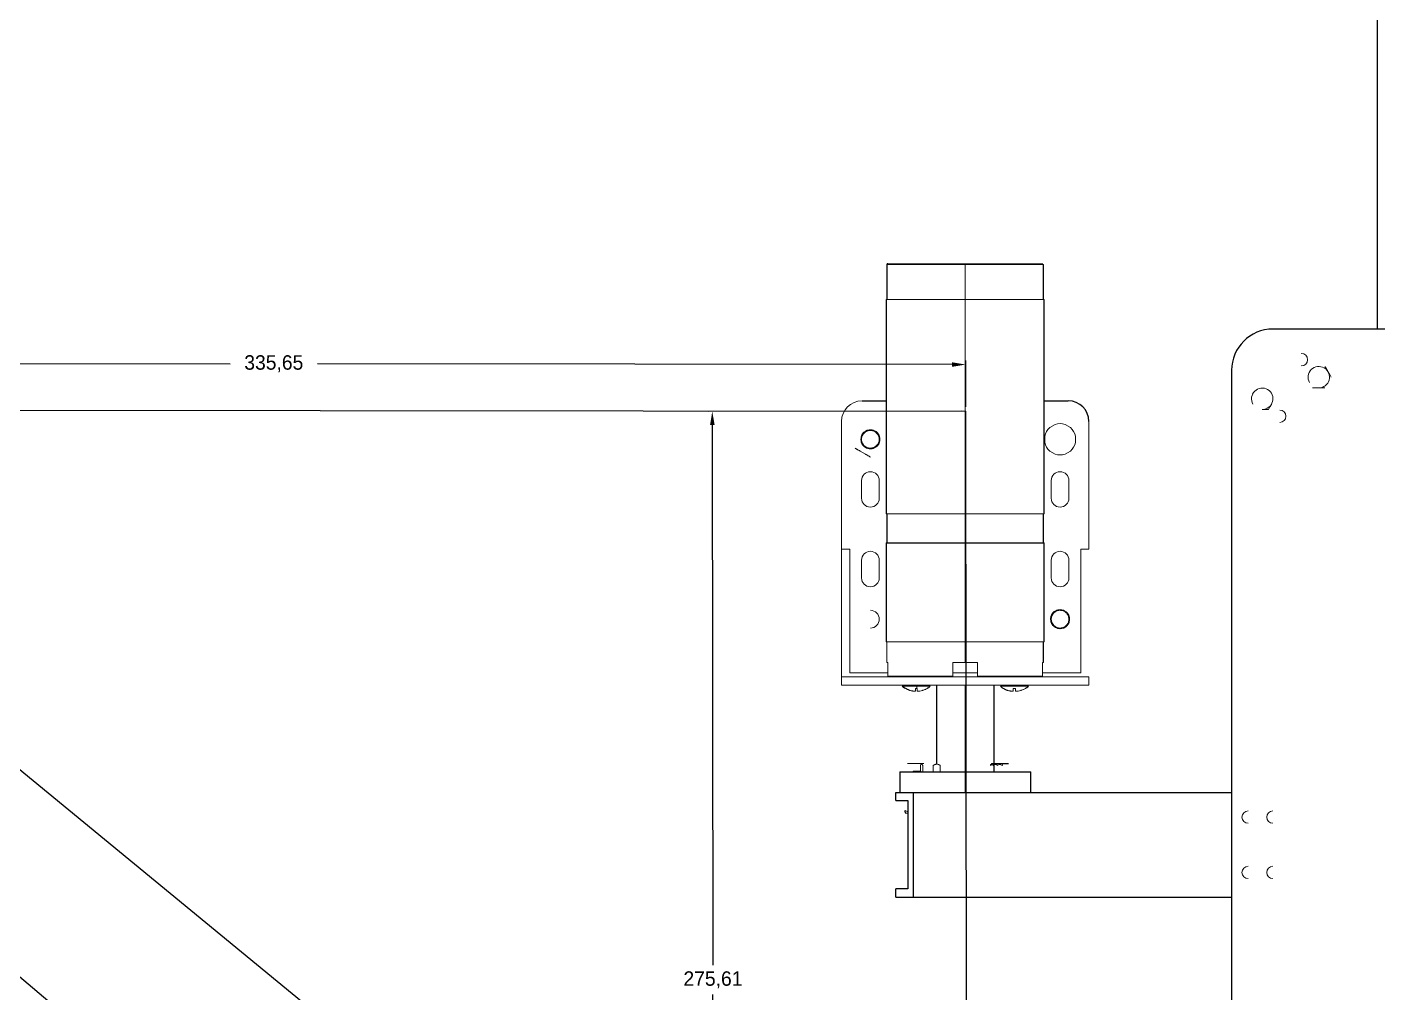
# Model space of a CAD drawing. Header units: millimetres. Extents: x -635 to 515, y -448 to 489.
# Drawn here: x -92 to 235.6, y -213.4 to 20.7 of the extents above; entities that cross this region are included whole.
import ezdxf

# ---------------------------------------------------------------- set-up
doc = ezdxf.new("R2010")
doc.units = ezdxf.units.MM
doc.header["$PDSIZE"] = -1
doc.dimstyles.new('ISO-25', dxfattribs={"dimtxt": 2.5, "dimasz": 2.5, "dimexe": 1.25, "dimexo": 0.625, "dimtad": 1, "dimtxsty": 'Standard', "dimcen": 2.5, "dimadec": 0, "dimazin": 0, "dimtfac": 1, "dimtmove": 0, "dimatfit": 3, "dimfxl": 0, "dimarcsym": 0})

# ---------------------------------------------------------------- blocks, each defined once
blk = doc.blocks.new('*D2')
at = {"color": 0, "lineweight": -2, "transparency": 16777216}
for p, q in [((-200.01, -70.99), (-200, -59.72)), ((-196.69, -60.72), (-42.74, -60.89)), ((132.35, -61.08), (-21.61, -60.91)), ((135.64, -71.35), (135.65, -60.08))]:
    blk.add_line(p, q, dxfattribs=at)
at = {"color": 0, "transparency": 16777216}
for points in [[(-196.69, -60.17), (-196.7, -61.27), (-200, -60.72)], [(132.35, -60.53), (132.35, -61.63), (135.65, -61.08)]]:
    blk.add_solid(points, dxfattribs=at)
at = {"layer": 'Defpoints', "color": 0, "transparency": 16777216}
for p in [(135.65, -61.08), (-200.01, -71.99), (135.64, -72.35)]:
    blk.add_point(p, dxfattribs=at)
at = {"color": 0, "transparency": 16777216, "insert": (-32.17, -60.9), "char_height": 3.5, "attachment_point": 5}
blk.add_mtext('335,65', dxfattribs=at)
blk = doc.blocks.new('*D3')
at = {"color": 0, "lineweight": -2, "transparency": 16777216}
for p, q in [((134.64, -72.35), (73.18, -72.42)), ((74.19, -75.73), (74.34, -206.66)), ((74.5, -344.73), (74.35, -213.79)), ((134.97, -347.96), (73.51, -348.04))]:
    blk.add_line(p, q, dxfattribs=at)
at = {"color": 0, "transparency": 16777216}
for points in [[(74.74, -75.72), (73.64, -75.73), (74.18, -72.42)], [(75.05, -344.73), (73.95, -344.73), (74.51, -348.03)]]:
    blk.add_solid(points, dxfattribs=at)
at = {"layer": 'Defpoints', "color": 0, "transparency": 16777216}
for p in [(74.18, -72.42), (135.64, -72.35), (135.97, -347.96)]:
    blk.add_point(p, dxfattribs=at)
at = {"color": 0, "transparency": 16777216, "insert": (74.34, -210.23), "char_height": 3.5, "attachment_point": 5}
blk.add_mtext('275,61', dxfattribs=at)
blk = doc.blocks.new('*D4')
at = {"color": 0, "lineweight": -2, "transparency": 16777216}
for p, q in [((-200.65, -72.75), (-224.21, -100.64)), ((-221.04, -102.01), (-34.95, -259.15)), ((159.59, -423.42), (-26.5, -266.28)), ((185.02, -398.42), (161.47, -426.31))]:
    blk.add_line(p, q, dxfattribs=at)
at = {"color": 0, "transparency": 16777216}
for points in [[(-220.68, -101.59), (-221.39, -102.43), (-223.56, -99.88)], [(159.94, -423), (159.23, -423.84), (162.11, -425.55)]]:
    blk.add_solid(points, dxfattribs=at)
at = {"layer": 'Defpoints', "color": 0, "transparency": 16777216}
for p in [(-200.01, -71.99), (-223.56, -99.88), (185.66, -397.66)]:
    blk.add_point(p, dxfattribs=at)
at = {"color": 0, "transparency": 16777216, "insert": (-30.72, -262.71), "char_height": 3.5, "attachment_point": 5}
blk.add_mtext('504,78', dxfattribs=at)

msp = doc.modelspace()

# ---------------------------------------------------------------- linework, layer by layer
for p, q in [((-535.984, 203.989), (135.966, -347.962)), ((-200.009, -71.986), (135.641, -72.351)), ((135.966, -347.962), (135.641, -72.351))]:
    msp.add_line(p, q)
at = {"color": 7, "linetype": 'Continuous', "lineweight": 25}
for p, q in [((235.527, -52.478), (235.527, 203.251)), ((116.527, -36.828), (116.527, -45.278)), ((154.527, -45.278), (154.527, -36.828)), ((116.377, -45.278), (116.377, -97.278)), ((154.677, -97.278), (154.677, -45.278)), ((320.147, -52.478), (210.147, -52.478)), ((200.147, -62.478), (200.147, -292.478)), ((110.527, -69.868), (116.377, -69.868)), ((154.677, -69.868), (160.527, -69.868)), ((116.527, -97.278), (116.527, -104.278)), ((154.527, -104.278), (154.527, -97.278)), ((116.377, -104.278), (116.377, -128.278)), ((116.377, -104.278), (154.677, -104.278)), ((154.677, -128.278), (154.677, -104.278)), ((154.527, -133.278), (154.527, -128.278)), ((128.527, -138.778), (128.527, -157.962)), ((142.527, -157.778), (142.527, -138.778)), ((119.652, -159.778), (119.652, -164.778)), ((119.652, -159.778), (151.402, -159.778)), ((142.013, -157.778), (141.78, -158.01)), ((142.013, -157.778), (146.013, -157.778)), ((142.527, -159.778), (142.527, -158.139)), ((151.402, -164.778), (151.402, -159.778)), ((118.714, -164.778), (200.147, -164.778)), ((118.714, -166.778), (118.714, -164.778)), ((118.714, -166.778), (121.634, -166.778)), ((121.634, -166.778), (121.634, -188.178)), ((122.973, -190.178), (122.973, -164.778)), ((120.922, -169.612), (121.071, -169.778)), ((121.634, -188.178), (118.714, -188.178)), ((118.714, -190.178), (118.714, -188.178)), ((118.714, -190.178), (200.147, -190.178))]:
    msp.add_line(p, q, dxfattribs=at)
at = {"color": 144, "linetype": 'Continuous', "lineweight": 18}
for p, q in [((154.527, -36.828), (116.527, -36.828)), ((116.727, -36.628), (154.327, -36.628)), ((135.527, -133.278), (135.527, -36.628)), ((116.377, -45.278), (154.677, -45.278)), ((105.527, -138.778), (105.527, -74.868)), ((165.527, -74.868), (165.527, -105.823)), ((154.803, -79.954), (154.803, -78.441)), ((156.01, -76.351), (157.321, -75.594)), ((159.734, -75.594), (161.045, -76.351)), ((162.251, -78.441), (162.251, -79.954)), ((111.321, -82.801), (110.01, -82.044)), ((157.321, -82.801), (156.01, -82.044)), ((161.045, -82.044), (159.734, -82.801)), ((110.377, -93.498), (110.377, -89.198)), ((114.677, -93.498), (114.677, -89.198)), ((156.377, -93.498), (156.377, -89.198)), ((160.677, -93.498), (160.677, -89.198)), ((116.377, -97.278), (154.677, -97.278)), ((107.527, -105.823), (105.527, -105.823)), ((107.527, -105.823), (107.527, -135.778)), ((163.527, -105.823), (163.527, -135.778)), ((163.527, -105.823), (165.527, -105.823)), ((110.377, -108.498), (110.377, -112.798)), ((114.677, -108.498), (114.677, -112.798)), ((156.377, -108.498), (156.377, -112.798)), ((160.677, -108.498), (160.677, -112.798)), ((160.461, -121.935), (160.389, -121.723)), ((116.377, -128.278), (154.677, -128.278)), ((116.527, -128.278), (116.527, -133.278)), ((116.766, -133.278), (116.527, -133.278)), ((116.766, -133.278), (116.766, -136.578)), ((138.527, -133.278), (132.527, -133.278)), ((132.527, -133.278), (132.527, -136.578)), ((138.527, -133.278), (138.527, -136.578)), ((154.289, -133.278), (154.289, -136.578)), ((154.527, -133.278), (154.289, -133.278)), ((165.527, -136.778), (105.527, -136.778)), ((107.527, -135.778), (116.766, -135.778)), ((116.766, -136.578), (132.527, -136.578)), ((132.527, -135.778), (138.527, -135.778)), ((138.527, -136.578), (154.289, -136.578)), ((154.289, -135.778), (163.527, -135.778)), ((165.527, -138.778), (165.527, -136.778)), ((165.527, -138.778), (105.527, -138.778)), ((127.01, -139.028), (120.21, -139.028)), ((120.925, -139.578), (120.942, -139.578)), ((121.084, -139.578), (121.101, -139.578)), ((123.469, -139.578), (123.91, -139.578)), ((123.769, -139.028), (123.769, -139.578)), ((126.278, -139.578), (126.294, -139.578)), ((135.527, -138.778), (135.527, -164.778)), ((150.845, -139.028), (144.045, -139.028)), ((144.76, -139.578), (144.777, -139.578)), ((147.145, -139.578), (147.745, -139.578)), ((150.112, -139.578), (150.129, -139.578)), ((121.527, -157.778), (125.527, -157.778)), ((122.872, -159.679), (122.872, -159.599)), ((124.648, -159.778), (124.648, -158.278)), ((125.222, -159.778), (125.222, -158.278)), ((127.761, -159.778), (127.761, -158.278)), ((129.475, -159.778), (129.475, -158.278)), ((143.553, -157.778), (143.438, -158.278)), ((144.472, -157.778), (144.587, -158.278)), ((121.634, -169.778), (121.071, -169.778))]:
    msp.add_line(p, q, dxfattribs=at)
at = {"color": 144, "linetype": 'Continuous', "lineweight": 18, "flags": 128}
for points in [[(113.239, -77.013), (112.449, -76.887), (111.577, -77.09), (110.865, -77.59), (110.375, -78.353), (110.215, -79.219), (110.392, -80.084), (110.696, -80.61), (111.119, -81.032), (111.616, -81.323), (112.19, -81.485), (112.798, -81.494), (113.378, -81.348), (114.317, -80.663), (114.636, -80.146), (114.809, -79.572), (114.703, -78.415), (114.425, -77.876), (114.02, -77.432), (112.974, -76.929), (112.368, -76.891), (111.779, -77.01), (110.811, -77.649), (110.467, -78.149), (110.266, -78.716), (110.316, -79.875), (110.568, -80.426), (110.953, -80.891), (111.972, -81.443), (112.574, -81.51), (113.171, -81.419), (114.168, -80.827), (114.535, -80.346), (114.764, -79.786), (114.768, -78.627), (114.544, -78.066), (114.181, -77.581), (113.189, -76.982), (112.593, -76.886), (111.99, -76.949), (110.966, -77.492), (110.578, -77.954), (110.322, -78.503), (110.262, -79.661), (110.458, -80.231), (110.798, -80.733), (111.762, -81.38), (112.35, -81.503), (112.956, -81.47), (114.006, -80.975), (114.414, -80.535), (114.697, -79.997), (114.812, -78.841), (114.644, -78.266), (114.328, -77.747), (113.898, -77.335), (113.394, -77.054), (113.394, -77.054)], [(156.991, -121.089), (156.487, -121.71), (156.227, -122.566), (156.304, -123.434), (156.719, -124.239), (157.389, -124.811), (158.227, -125.091), (158.835, -125.09), (159.411, -124.935), (159.913, -124.649), (160.34, -124.234), (160.651, -123.712), (160.815, -123.136), (160.69, -121.981), (160.403, -121.445), (159.992, -121.009), (158.938, -120.522), (158.331, -120.494), (157.744, -120.622), (156.786, -121.276), (156.45, -121.782), (156.258, -122.352), (156.327, -123.51), (156.588, -124.058), (156.98, -124.516), (158.008, -125.051), (158.612, -125.109), (159.207, -125.008), (160.194, -124.401), (160.553, -123.913), (160.773, -123.35), (160.759, -122.192), (160.525, -121.633), (160.155, -121.155), (159.154, -120.572), (158.555, -120.486), (157.954, -120.558), (156.939, -121.117), (156.558, -121.586), (156.311, -122.139), (156.27, -123.297), (156.475, -123.864), (156.823, -124.361), (157.796, -124.992), (158.387, -125.106), (158.993, -125.063), (160.034, -124.552), (160.435, -124.104), (160.71, -123.562), (160.806, -122.406), (160.629, -121.832), (160.305, -121.319), (159.361, -120.641), (158.779, -120.499), (158.172, -120.513), (157.6, -120.68), (157.104, -120.975), (157.104, -120.975)], [(123.617, -159.781), (123.76, -159.776), (124.127, -159.761), (124.446, -159.745), (124.68, -159.731), (124.819, -159.717), (124.853, -159.702), (124.773, -159.686), (124.596, -159.673), (124.326, -159.658), (123.982, -159.643), (123.606, -159.628), (123.234, -159.615), (122.872, -159.599), (122.872, -159.599)]]:
    msp.add_lwpolyline(points, dxfattribs=at)
at = {"color": 7, "linetype": 'Continuous', "lineweight": 25}
for centre, radius, start, end in [((116.727, -36.828), 0.2, 90, 180), ((210.147, -62.478), 10, 90, 180), ((160.527, -74.868), 5, 0, 90), ((123.849, -135.656), 4.622, 301.94572, 313.15086), ((147.206, -135.656), 4.622, 226.84914, 238.05428), ((147.684, -135.656), 4.622, 301.94572, 313.15086)]:
    msp.add_arc(centre, radius, start, end, dxfattribs=at)
at = {"color": 144, "linetype": 'Continuous', "lineweight": 18}
for centre, radius, start, end in [((217.045, -59.901), 1.5, 270, 90), ((221.288, -64.143), 2.598, 269.7124, 209.7124), ((207.57, -69.376), 2.598, 269.7124, 209.7124), ((110.527, -74.868), 5, 90, 180), ((211.813, -73.618), 1.5, 270, 90), ((112.527, -79.198), 2.15, 270, 90), ((158.527, -79.198), 3.8, 131.48522, 168.51478), ((158.527, -79.198), 3.8, 71.48522, 108.51478), ((158.527, -79.198), 3.8, 11.48522, 48.51478), ((158.527, -79.198), 3.8, 191.48522, 228.51478), ((158.527, -79.198), 3.8, 311.48522, 348.51478), ((158.527, -79.198), 3.8, 251.48522, 288.51478), ((112.527, -89.198), 2.15, 0, 180), ((158.527, -89.198), 2.15, 0, 180), ((112.527, -93.498), 2.15, 180, 0), ((158.527, -93.498), 2.15, 180, 0), ((112.527, -108.498), 2.15, 0, 180), ((158.527, -108.498), 2.15, 0, 180), ((112.527, -112.798), 2.15, 180, 0), ((158.527, -112.798), 2.15, 180, 0), ((112.527, -122.798), 2.15, 270, 90), ((158.527, -122.798), 2.15, 90, 270), ((123.371, -135.656), 4.622, 226.84914, 238.05428), ((123.53, -135.656), 4.622, 226.84914, 238.05428), ((204.147, -170.778), 1.5, 90, 270), ((210.147, -170.778), 1.5, 90, 270), ((204.147, -184.178), 1.5, 90, 270), ((210.147, -184.178), 1.5, 90, 270)]:
    msp.add_arc(centre, radius, start, end, dxfattribs=at)
for points, knots in [([(222.801, -61.553), (222.832, -61.607), (222.893, -61.714), (222.985, -61.875), (223.074, -62.031), (223.176, -62.209), (223.29, -62.409), (223.418, -62.633), (223.502, -62.782), (223.544, -62.855)], [0, 0, 0, 0, 0.13374245, 0.26178635, 0.38438495, 0.50182672, 0.67258792, 0.83817086, 1, 1, 1, 1]), ([(223.544, -62.855), (223.57, -62.9), (223.62, -62.988), (223.697, -63.122), (223.773, -63.257), (223.851, -63.393), (223.962, -63.588), (224.11, -63.847), (224.227, -64.051), (224.288, -64.158)], [0, 0, 0, 0, 0.0972348, 0.1956766, 0.2956526, 0.3974753, 0.5014404, 0.739766, 1, 1, 1, 1]), ([(221.275, -66.741), (221.224, -66.741), (221.122, -66.74), (220.968, -66.74), (220.813, -66.739), (220.656, -66.738), (220.432, -66.737), (220.133, -66.735), (219.898, -66.734), (219.775, -66.734)], [0, 0, 0, 0, 0.0972349, 0.1956767, 0.2956527, 0.3974754, 0.5014406, 0.7397661, 1, 1, 1, 1]), ([(222.775, -66.749), (222.712, -66.748), (222.589, -66.748), (222.404, -66.747), (222.224, -66.746), (222.019, -66.745), (221.788, -66.744), (221.53, -66.742), (221.359, -66.742), (221.275, -66.741)], [0, 0, 0, 0, 0.13374243, 0.26178631, 0.38438488, 0.50182663, 0.67258787, 0.83817083, 1, 1, 1, 1]), ([(209.057, -71.981), (208.995, -71.981), (208.875, -71.98), (208.692, -71.979), (208.512, -71.979), (208.307, -71.978), (208.075, -71.976), (207.816, -71.975), (207.643, -71.974), (207.557, -71.974)], [0, 0, 0, 0, 0.1309632, 0.2572131, 0.3794934, 0.4986685, 0.6696845, 0.8353143, 1, 1, 1, 1]), ([(209.813, -70.686), (209.788, -70.73), (209.736, -70.819), (209.658, -70.952), (209.581, -71.084), (209.503, -71.218), (209.389, -71.413), (209.238, -71.671), (209.119, -71.876), (209.057, -71.981)], [0, 0, 0, 0, 0.0983707, 0.1964228, 0.2951423, 0.3954761, 0.4983106, 0.741156, 1, 1, 1, 1]), ([(110.377, -79.198), (110.377, -79.153), (110.375, -79.058), (110.385, -78.905), (110.408, -78.735), (110.449, -78.548), (110.513, -78.347), (110.657, -78.016), (110.913, -77.65), (111.286, -77.327), (111.597, -77.147), (111.856, -77.042), (112.081, -76.975), (112.36, -76.923), (112.677, -76.908), (112.986, -76.942), (113.217, -76.994), (113.343, -77.037), (113.394, -77.054)], [0, 0, 0, 0, 0.0306821, 0.0656318, 0.1049773, 0.1488045, 0.1971324, 0.2498876, 0.3970234, 0.4993362, 0.5876036, 0.6425217, 0.6913612, 0.7493341, 0.8372962, 0.9086174, 0.9628026, 1, 1, 1, 1]), ([(110.665, -78.123), (110.569, -78.289), (110.496, -78.468), (110.4, -78.833), (110.377, -79.019), (110.377, -79.198)], [0, 0, 0, 0, 0.5, 0.5, 1, 1, 1, 1]), ([(114.389, -80.273), (114.533, -80.023), (114.625, -79.745), (114.678, -79.333), (114.682, -79.199), (114.664, -78.926), (114.643, -78.788), (114.535, -78.377), (114.404, -78.111), (114.054, -77.657), (113.835, -77.47), (113.37, -77.201), (113.098, -77.105), (112.53, -77.029), (112.234, -77.049), (111.825, -77.161), (111.694, -77.211), (111.449, -77.333), (111.335, -77.403), (111.005, -77.655), (110.809, -77.873), (110.665, -78.123)], [0, 0, 0, 0, 0.125, 0.125, 0.1875, 0.1875, 0.25, 0.25, 0.375, 0.375, 0.5, 0.5, 0.625, 0.625, 0.75, 0.75, 0.8125, 0.8125, 0.875, 0.875, 1, 1, 1, 1]), ([(114.389, -80.273), (114.533, -80.023), (114.625, -79.745), (114.678, -79.333), (114.682, -79.199), (114.664, -78.926), (114.643, -78.788), (114.535, -78.377), (114.404, -78.111), (114.054, -77.657), (113.835, -77.47), (113.37, -77.201), (113.098, -77.105), (112.53, -77.029), (112.234, -77.049), (111.825, -77.161), (111.694, -77.211), (111.449, -77.333), (111.335, -77.403), (111.005, -77.655), (110.809, -77.873), (110.665, -78.123)], [0, 0, 0, 0, 0.125, 0.125, 0.1875, 0.1875, 0.25, 0.25, 0.375, 0.375, 0.5, 0.5, 0.625, 0.625, 0.75, 0.75, 0.8125, 0.8125, 0.875, 0.875, 1, 1, 1, 1]), ([(110.01, -82.044), (109.956, -82.013), (109.845, -81.949), (109.679, -81.853), (109.509, -81.755), (109.337, -81.656), (109.161, -81.554), (108.982, -81.451), (108.864, -81.383), (108.803, -81.348)], [0, 0, 0, 0, 0.1301053, 0.2640846, 0.4021845, 0.5446299, 0.691626, 0.8433595, 1, 1, 1, 1]), ([(110.4, -79.001), (110.397, -79.253), (110.391, -79.792), (110.781, -80.541), (111.423, -81.107), (112.241, -81.386), (113.094, -81.327), (113.883, -80.955), (114.219, -80.502), (114.389, -80.273)], [0, 0, 0, 0, 0.12869872, 0.27635084, 0.42024223, 0.56413361, 0.71178573, 0.8536227, 1, 1, 1, 1]), ([(112.896, -81.285), (112.962, -81.283), (113.302, -81.271), (113.881, -80.939), (114.218, -80.497), (114.389, -80.273)], [0, 0, 0, 0, 0.1058355, 0.5458747, 1, 1, 1, 1]), ([(112.527, -83.498), (112.457, -83.457), (112.319, -83.378), (112.112, -83.258), (111.908, -83.14), (111.709, -83.025), (111.514, -82.913), (111.384, -82.838), (111.321, -82.801)], [0, 0, 0, 0, 0.1822671, 0.3578923, 0.5271516, 0.6903536, 0.8478421, 1, 1, 1, 1]), ([(157.452, -124.66), (157.413, -124.638), (157.33, -124.592), (157.203, -124.507), (157.067, -124.402), (156.926, -124.273), (156.784, -124.117), (156.569, -123.827), (156.379, -123.422), (156.287, -122.937), (156.286, -122.579), (156.325, -122.302), (156.38, -122.073), (156.474, -121.805), (156.619, -121.523), (156.803, -121.272), (156.964, -121.098), (157.064, -121.011), (157.104, -120.975)], [0, 0, 0, 0, 0.0306821, 0.0656318, 0.1049773, 0.1488045, 0.1971324, 0.2498876, 0.3970234, 0.4993362, 0.5876036, 0.6425217, 0.6913612, 0.7493341, 0.8372962, 0.9086174, 0.9628026, 1, 1, 1, 1]), ([(160.389, -121.723), (160.245, -121.473), (160.05, -121.255), (159.719, -121.003), (159.605, -120.933), (159.361, -120.811), (159.23, -120.761), (158.82, -120.649), (158.525, -120.629), (157.956, -120.705), (157.685, -120.801), (157.22, -121.07), (157.001, -121.257), (156.65, -121.711), (156.52, -121.977), (156.412, -122.388), (156.39, -122.526), (156.373, -122.799), (156.377, -122.933), (156.43, -123.345), (156.521, -123.623), (156.665, -123.873)], [0, 0, 0, 0, 0.125, 0.125, 0.1875, 0.1875, 0.25, 0.25, 0.375, 0.375, 0.5, 0.5, 0.625, 0.625, 0.75, 0.75, 0.8125, 0.8125, 0.875, 0.875, 1, 1, 1, 1]), ([(160.389, -121.723), (160.245, -121.473), (160.05, -121.255), (159.719, -121.003), (159.605, -120.933), (159.361, -120.811), (159.23, -120.761), (158.82, -120.649), (158.525, -120.629), (157.956, -120.705), (157.685, -120.801), (157.22, -121.07), (157.001, -121.257), (156.65, -121.711), (156.52, -121.977), (156.412, -122.388), (156.39, -122.526), (156.373, -122.799), (156.377, -122.933), (156.43, -123.345), (156.521, -123.623), (156.665, -123.873)], [0, 0, 0, 0, 0.125, 0.125, 0.1875, 0.1875, 0.25, 0.25, 0.375, 0.375, 0.5, 0.5, 0.625, 0.625, 0.75, 0.75, 0.8125, 0.8125, 0.875, 0.875, 1, 1, 1, 1]), ([(156.665, -123.873), (156.761, -124.039), (156.88, -124.192), (157.148, -124.458), (157.297, -124.57), (157.452, -124.66)], [0, 0, 0, 0, 0.5, 0.5, 1, 1, 1, 1]), ([(157.293, -124.542), (157.509, -124.67), (157.974, -124.945), (158.817, -124.982), (159.629, -124.709), (160.28, -124.14), (160.654, -123.372), (160.727, -122.503), (160.503, -121.985), (160.389, -121.723)], [0, 0, 0, 0, 0.1286987, 0.2763508, 0.4202422, 0.5641336, 0.7117857, 0.8536227, 1, 1, 1, 1]), ([(121.101, -139.578), (121.164, -139.616), (121.286, -139.689), (121.469, -139.785), (121.643, -139.867), (121.808, -139.937), (121.961, -139.995), (122.103, -140.044), (122.305, -140.106), (122.551, -140.169), (122.859, -140.225), (123.111, -140.254), (123.318, -140.269), (123.422, -140.272), (123.469, -140.274)], [0, 0, 0, 0, 0.0883869, 0.1711026, 0.2481443, 0.3195097, 0.3851979, 0.44521, 0.4995512, 0.6394197, 0.7501322, 0.8749514, 0.9438903, 1, 1, 1, 1]), ([(123.469, -140.274), (123.469, -140.272), (123.468, -140.269), (123.469, -140.254), (123.469, -140.211), (123.469, -140.122), (123.469, -139.993), (123.469, -139.879), (123.469, -139.74), (123.469, -139.634), (123.469, -139.578)], [0, 0, 0, 0, 0.0561824, 0.1252478, 0.2505143, 0.5010812, 0.6153853, 0.749676, 0.8671623, 1, 1, 1, 1]), ([(123.91, -139.578), (123.91, -139.616), (123.91, -139.689), (123.91, -139.785), (123.91, -139.867), (123.91, -139.937), (123.91, -139.995), (123.91, -140.044), (123.91, -140.106), (123.91, -140.169), (123.91, -140.225), (123.91, -140.254), (123.91, -140.269), (123.91, -140.272), (123.91, -140.274)], [0, 0, 0, 0, 0.08838693, 0.1711026, 0.24814432, 0.31950974, 0.38519787, 0.44521003, 0.49955122, 0.63941971, 0.75013224, 0.87495136, 0.94389029, 1, 1, 1, 1]), ([(123.91, -140.274), (123.957, -140.272), (124.061, -140.269), (124.269, -140.254), (124.637, -140.211), (125.036, -140.122), (125.431, -139.993), (125.714, -139.879), (126.003, -139.74), (126.182, -139.634), (126.278, -139.578)], [0, 0, 0, 0, 0.0561824, 0.12524784, 0.25051432, 0.50108121, 0.61538529, 0.74967595, 0.86716227, 1, 1, 1, 1]), ([(144.777, -139.578), (144.84, -139.616), (144.962, -139.689), (145.145, -139.785), (145.319, -139.867), (145.483, -139.937), (145.637, -139.995), (145.779, -140.044), (145.981, -140.106), (146.227, -140.169), (146.535, -140.225), (146.787, -140.254), (146.994, -140.269), (147.098, -140.272), (147.145, -140.274)], [0, 0, 0, 0, 0.0883869, 0.1711026, 0.2481443, 0.3195097, 0.3851979, 0.44521, 0.4995512, 0.6394197, 0.7501322, 0.8749514, 0.9438903, 1, 1, 1, 1]), ([(147.145, -140.274), (147.145, -140.272), (147.144, -140.269), (147.145, -140.254), (147.145, -140.211), (147.145, -140.122), (147.145, -139.993), (147.145, -139.879), (147.145, -139.74), (147.145, -139.634), (147.145, -139.578)], [0, 0, 0, 0, 0.0561824, 0.1252478, 0.2505143, 0.5010812, 0.6153853, 0.749676, 0.8671623, 1, 1, 1, 1]), ([(147.745, -139.578), (147.745, -139.616), (147.745, -139.689), (147.745, -139.785), (147.745, -139.867), (147.745, -139.937), (147.745, -139.995), (147.745, -140.044), (147.745, -140.106), (147.745, -140.169), (147.745, -140.225), (147.745, -140.254), (147.745, -140.269), (147.745, -140.272), (147.745, -140.274)], [0, 0, 0, 0, 0.0883869, 0.1711026, 0.2481443, 0.3195097, 0.3851979, 0.44521, 0.4995512, 0.6394197, 0.7501322, 0.8749514, 0.9438903, 1, 1, 1, 1]), ([(147.745, -140.274), (147.792, -140.272), (147.896, -140.269), (148.104, -140.254), (148.472, -140.211), (148.871, -140.122), (149.266, -139.993), (149.549, -139.879), (149.838, -139.74), (150.017, -139.634), (150.112, -139.578)], [0, 0, 0, 0, 0.0561824, 0.12524784, 0.25051432, 0.50108121, 0.61538529, 0.74967595, 0.86716227, 1, 1, 1, 1]), ([(124.648, -158.278), (124.66, -158.252), (124.683, -158.203), (124.718, -158.138), (124.753, -158.082), (124.8, -158.017), (124.86, -157.96), (124.935, -157.935), (125.009, -157.959), (125.082, -158.029), (125.153, -158.136), (125.199, -158.229), (125.222, -158.278)], [0, 0, 0, 0, 0.0667049, 0.1305789, 0.1917475, 0.2503538, 0.3773625, 0.499439, 0.6218161, 0.7495514, 0.8692397, 1, 1, 1, 1]), ([(129.475, -158.278), (129.44, -158.253), (129.37, -158.203), (129.265, -158.139), (129.163, -158.083), (129.023, -158.018), (128.843, -157.96), (128.621, -157.935), (128.399, -157.959), (128.182, -158.028), (127.968, -158.135), (127.832, -158.229), (127.761, -158.278)], [0, 0, 0, 0, 0.06619759, 0.12960302, 0.19033869, 0.24854385, 0.37591509, 0.49827208, 0.62058041, 0.74819289, 0.86850591, 1, 1, 1, 1]), ([(141.618, -158.278), (141.668, -158.245), (141.766, -158.18), (141.914, -158.099), (142.09, -158.02), (142.295, -157.958), (142.531, -157.935), (142.768, -157.96), (142.997, -158.031), (143.222, -158.137), (143.364, -158.23), (143.438, -158.278)], [0, 0, 0, 0, 0.0876791, 0.1713019, 0.2518552, 0.378568, 0.5017861, 0.6248473, 0.7515244, 0.871832, 1, 1, 1, 1]), ([(141.618, -158.278), (141.663, -158.177), (141.718, -158.056), (141.778, -158.023), (141.788, -158.017)], [0, 0, 0, 0, 0.8310709, 1, 1, 1, 1]), ([(142.193, -158.278), (142.38, -158.178), (142.607, -158.057), (142.856, -158.023), (142.9, -158.018)], [0, 0, 0, 0, 0.8244693, 1, 1, 1, 1]), ([(143.462, -157.954), (143.645, -157.971), (144.038, -158.008), (144.396, -158.184), (144.587, -158.278)], [0, 0, 0, 0, 0.464784, 1, 1, 1, 1]), ([(120.904, -169.491), (120.903, -169.476), (120.899, -169.443), (120.895, -169.386), (120.89, -169.322), (120.885, -169.251), (120.882, -169.198), (120.88, -169.172)], [0, 0, 0, 0, 0.1896462, 0.3835847, 0.5827526, 0.7879814, 1, 1, 1, 1]), ([(120.928, -169.606), (120.929, -169.611), (120.938, -169.663), (120.958, -169.516), (120.974, -169.286), (120.982, -169.172)], [0, 0, 0, 0, 0.0505976, 0.5248664, 1, 1, 1, 1]), ([(120.982, -169.172), (121.184, -169.309), (121.393, -169.451), (121.628, -169.494), (121.634, -169.495)], [0, 0, 0, 0, 0.9722549, 1, 1, 1, 1])]:
    msp.add_open_spline(points, degree=3, knots=knots, dxfattribs=at)

# ---------------------------------------------------------------- dimensions: what is measured, and where the dimension line sits
for p1, p2, distance, picture, middle in [((-200.009, -71.986), (135.641, -72.351), 11.27, '*D2', (-32.172, -60.898)), ((185.661, -397.657), (-200.009, -71.986), 36.503, '*D4', (-30.725, -262.712)), ((135.966, -347.962), (135.641, -72.351), 61.459, '*D3', (74.344, -210.229))]:
    dim = msp.add_aligned_dim(p1=p1, p2=p2, distance=distance, dimstyle='ISO-25', override={"dimtxt": 3.5, "dimasz": 3.302, "dimexe": 1, "dimexo": 1, "dimgap": 1.524, "dimtih": 1, "dimtoh": 1, "dimzin": 1, "dimadec": 2, "dimtzin": 1})
    dim.commit()
    dim.dimension.update_dxf_attribs({"geometry": picture, "text_midpoint": middle})

doc.saveas('drawing.dxf')
